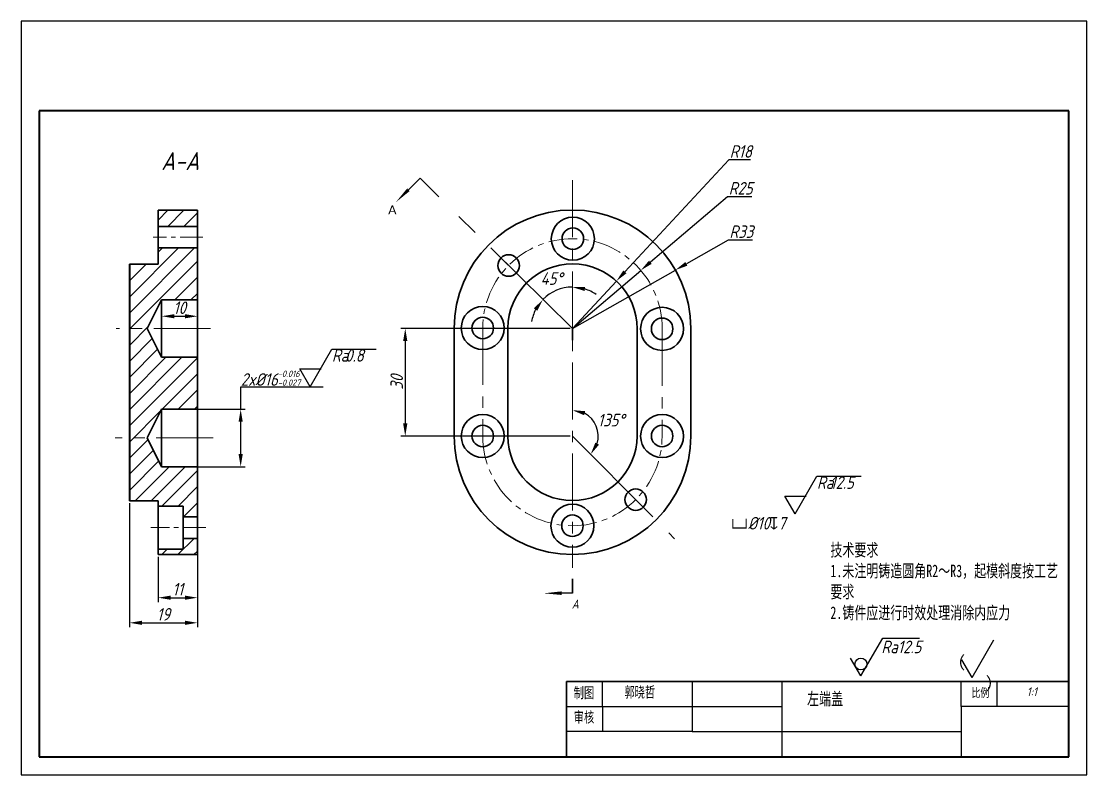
# Model space of a CAD drawing. Header units: millimetres. Extents: x -2889 to 8174, y 2447 to 8478.
# Drawn here: x 1604.9 to 1901.9, y 3726.6 to 3936.6 of the extents above; entities that cross this region are included whole.
import ezdxf

# ---------------------------------------------------------------- set-up
doc = ezdxf.new("R2010")
doc.units = ezdxf.units.MM
doc.linetypes.add('CENTER', pattern=[50.8, 31.75, -6.35, 6.35, -6.35])
for name, color, linetype, lineweight in [('粗', 7, 'Continuous', 30), ('粗实线', 7, 'Continuous', 40), ('细点画线', 255, 'CENTER', 5)]:
    doc.layers.add(name, color=color, linetype=linetype, lineweight=lineweight)
doc.layers.add('细实线', color=255, linetype='Continuous')
doc.styles.get("Standard").update_dxf_attribs({"font": 'arial.ttf'})
doc.styles.add('字母和数字', font='gbeitc.shx')
doc.styles.add('数字与字母', font='gbeitc.shx')
doc.styles.add('汉字', font='simfang.ttf', dxfattribs={"width": 0.7})
doc.dimstyles.new('721$0', dxfattribs={"dimtxt": 3.5, "dimasz": 3.5, "dimexe": 1.25, "dimexo": 0.625, "dimtad": 1, "dimtoh": 1, "dimdsep": 46, "dimtxsty": '数字与字母', "dimcen": 2.5, "dimadec": 0, "dimazin": 0, "dimtfac": 1, "dimtmove": 0, "dimatfit": 3, "dimfxl": 1, "dimlwd": 25, "dimlwe": 25, "dimarcsym": 0})
doc.dimstyles.new('721$2', dxfattribs={"dimtxt": 3.5, "dimasz": 3.5, "dimexe": 1.25, "dimexo": 0.625, "dimtad": 2, "dimtih": 1, "dimtoh": 1, "dimdsep": 46, "dimtxsty": '数字与字母', "dimcen": 2.5, "dimadec": 0, "dimazin": 0, "dimtfac": 1, "dimtmove": 0, "dimatfit": 3, "dimfxl": 1, "dimlwd": 25, "dimlwe": 25, "dimarcsym": 0})
doc.dimstyles.new('721$4', dxfattribs={"dimtxt": 3.5, "dimasz": 3.5, "dimexe": 1.25, "dimexo": 0.625, "dimtad": 1, "dimtih": 1, "dimtoh": 1, "dimdsep": 46, "dimtxsty": '数字与字母', "dimcen": 2.5, "dimadec": 0, "dimazin": 0, "dimtfac": 1, "dimtmove": 0, "dimatfit": 3, "dimfxl": 1, "dimlwd": 25, "dimlwe": 25, "dimarcsym": 0})

# ---------------------------------------------------------------- blocks, each defined once
blk = doc.blocks.new('*D35')
at = {"layer": 'Defpoints', "color": 0, "transparency": 16777216}
for p in [(1643.02, 3787.89), (1654.02, 3787.89), (1654.02, 3775.89)]:
    blk.add_point(p, dxfattribs=at)
at = {"layer": '细实线', "color": 0, "lineweight": 25, "transparency": 16777216}
for p, q in [((1643.02, 3787.26), (1643.02, 3774.64)), ((1654.02, 3787.26), (1654.02, 3774.64)), ((1646.52, 3775.89), (1650.52, 3775.89))]:
    blk.add_line(p, q, dxfattribs=at)
at = {"layer": '细实线', "color": 0, "transparency": 16777216}
for points in [[(1646.52, 3776.47), (1646.52, 3775.31), (1643.02, 3775.89)], [(1650.52, 3776.47), (1650.52, 3775.31), (1654.02, 3775.89)]]:
    blk.add_solid(points, dxfattribs=at)
at = {"layer": '细实线', "color": 0, "transparency": 16777216, "insert": (1648.52, 3778.26), "char_height": 3.5, "attachment_point": 5, "style": '数字与字母'}
blk.add_mtext('11', dxfattribs=at)
blk = doc.blocks.new('*D36')
at = {"layer": 'Defpoints', "color": 0, "transparency": 16777216}
for p in [(1635.02, 3802.89), (1654.02, 3802.89), (1654.02, 3768.89)]:
    blk.add_point(p, dxfattribs=at)
at = {"layer": '细实线', "color": 0, "lineweight": 25, "transparency": 16777216}
for p, q in [((1635.02, 3802.26), (1635.02, 3767.64)), ((1654.02, 3802.26), (1654.02, 3767.64)), ((1638.52, 3768.89), (1650.52, 3768.89))]:
    blk.add_line(p, q, dxfattribs=at)
at = {"layer": '细实线', "color": 0, "transparency": 16777216}
for points in [[(1638.52, 3769.47), (1638.52, 3768.31), (1635.02, 3768.89)], [(1650.52, 3769.47), (1650.52, 3768.31), (1654.02, 3768.89)]]:
    blk.add_solid(points, dxfattribs=at)
at = {"layer": '细实线', "color": 0, "transparency": 16777216, "insert": (1644.52, 3771.26), "char_height": 3.5, "attachment_point": 5, "style": '数字与字母'}
blk.add_mtext('19', dxfattribs=at)
blk = doc.blocks.new('*D57')
at = {"layer": 'Defpoints', "color": 0, "transparency": 16777216}
for p in [(1649.02, 3828.41), (1666.05, 3828.41), (1649.02, 3812.41)]:
    blk.add_point(p, dxfattribs=at)
at = {"layer": '细实线', "color": 0, "lineweight": 25, "transparency": 16777216}
for p, q in [((1666.05, 3828.41), (1666.05, 3834.68)), ((1666.05, 3834.68), (1682.17, 3834.68)), ((1649.64, 3828.41), (1667.3, 3828.41)), ((1666.05, 3815.91), (1666.05, 3824.91)), ((1649.64, 3812.41), (1667.3, 3812.41))]:
    blk.add_line(p, q, dxfattribs=at)
at = {"layer": '细实线', "color": 0, "transparency": 16777216}
for points in [[(1665.46, 3824.91), (1666.63, 3824.91), (1666.05, 3828.41)], [(1665.46, 3815.91), (1666.63, 3815.91), (1666.05, 3812.41)]]:
    blk.add_solid(points, dxfattribs=at)
at = {"layer": '细实线', "color": 0, "transparency": 16777216, "insert": (1674.42, 3837.06), "char_height": 3.5, "attachment_point": 5, "style": '数字与字母'}
blk.add_mtext('2x%%C16{\\H1.75;\\S-0.016^ -0.027;}', dxfattribs=at)
blk = doc.blocks.new('粗糙度')
at = {"layer": '细实线'}
for p, q in [((0, 0), (6.06, 10.5)), ((6.06, 10.5), (18.4, 10.5)), ((0, 0), (-2.89, 5)), ((-2.89, 5), (3.03, 5))]:
    blk.add_line(p, q, dxfattribs=at)
at = {"style": '数字与字母'}
blk.add_attdef('1', (9.76, 7), '', height=3.5, dxfattribs=at)
at = {"layer": '细实线', "insert": (6.06, 10.5), "char_height": 3.5, "attachment_point": 1, "style": '数字与字母'}
blk.add_mtext_dynamic_manual_height_columns('Ra', width=3.6972, gutter_width=12.5, heights=[0], dxfattribs=at)
blk = doc.blocks.new('*D58')
at = {"layer": 'Defpoints', "color": 0, "transparency": 16777216}
for p in [(1770.78, 3864.14), (1758.53, 3850.95)]:
    blk.add_point(p, dxfattribs=at)
at = {"layer": '细实线', "color": 0, "lineweight": 25, "transparency": 16777216}
for p, q in [((1802.12, 3897.9), (1773.16, 3866.7)), ((1808.21, 3897.9), (1802.12, 3897.9)), ((1758.53, 3850.95), (1770.78, 3864.14))]:
    blk.add_line(p, q, dxfattribs=at)
at = {"layer": '细实线', "color": 0, "transparency": 16777216}
blk.add_solid([(1772.73, 3867.1), (1773.59, 3866.31), (1770.78, 3864.14)], dxfattribs=at)
at = {"layer": '细实线', "color": 0, "transparency": 16777216, "insert": (1805.48, 3900.27), "char_height": 3.5, "attachment_point": 5, "style": '数字与字母'}
blk.add_mtext('R18', dxfattribs=at)
blk = doc.blocks.new('*D59')
at = {"layer": 'Defpoints', "color": 0, "transparency": 16777216}
for p in [(1777.59, 3867.13), (1758.53, 3850.95)]:
    blk.add_point(p, dxfattribs=at)
at = {"layer": '细实线', "color": 0, "lineweight": 25, "transparency": 16777216}
for p, q in [((1801.75, 3887.64), (1780.26, 3869.39)), ((1808.5, 3887.64), (1801.75, 3887.64)), ((1758.53, 3850.95), (1777.59, 3867.13))]:
    blk.add_line(p, q, dxfattribs=at)
at = {"layer": '细实线', "color": 0, "transparency": 16777216}
blk.add_solid([(1779.88, 3869.84), (1780.64, 3868.95), (1777.59, 3867.13)], dxfattribs=at)
at = {"layer": '细实线', "color": 0, "transparency": 16777216, "insert": (1805.44, 3890.01), "char_height": 3.5, "attachment_point": 5, "style": '数字与字母'}
blk.add_mtext('R25', dxfattribs=at)
blk = doc.blocks.new('*D60')
at = {"layer": 'Defpoints', "color": 0, "transparency": 16777216}
for p in [(1787.24, 3867.22), (1758.53, 3850.95)]:
    blk.add_point(p, dxfattribs=at)
at = {"layer": '细实线', "color": 0, "lineweight": 25, "transparency": 16777216}
for p, q in [((1801.94, 3875.55), (1790.29, 3868.94)), ((1808.69, 3875.55), (1801.94, 3875.55)), ((1758.53, 3850.95), (1787.24, 3867.22))]:
    blk.add_line(p, q, dxfattribs=at)
at = {"layer": '细实线', "color": 0, "transparency": 16777216}
blk.add_solid([(1790, 3869.45), (1790.58, 3868.44), (1787.24, 3867.22)], dxfattribs=at)
at = {"layer": '细实线', "color": 0, "transparency": 16777216, "insert": (1805.62, 3877.92), "char_height": 3.5, "attachment_point": 5, "style": '数字与字母'}
blk.add_mtext('R33', dxfattribs=at)
blk = doc.blocks.new('*D61')
at = {"layer": 'Defpoints', "color": 0, "transparency": 16777216}
for p in [(1758.53, 3850.95), (1711.93, 3820.95), (1758.53, 3820.95)]:
    blk.add_point(p, dxfattribs=at)
at = {"layer": '细实线', "color": 0, "lineweight": 25, "transparency": 16777216}
for p, q in [((1757.91, 3850.95), (1710.68, 3850.95)), ((1711.93, 3847.45), (1711.93, 3824.45)), ((1757.91, 3820.95), (1710.68, 3820.95))]:
    blk.add_line(p, q, dxfattribs=at)
at = {"layer": '细实线', "color": 0, "transparency": 16777216}
for points in [[(1711.34, 3847.45), (1712.51, 3847.45), (1711.93, 3850.95)], [(1711.34, 3824.45), (1712.51, 3824.45), (1711.93, 3820.95)]]:
    blk.add_solid(points, dxfattribs=at)
at = {"layer": '细实线', "color": 0, "transparency": 16777216, "insert": (1709.55, 3835.95), "char_height": 3.5, "attachment_point": 5, "rotation": 90, "style": '数字与字母'}
blk.add_mtext('30', dxfattribs=at)
blk = doc.blocks.new('*D62')
at = {"layer": 'Defpoints', "color": 0, "transparency": 16777216}
for p in [(1758.53, 3892.25), (1723.93, 3885.07), (1755.52, 3862.07), (1758.53, 3850.95), (1758.53, 3784.2)]:
    blk.add_point(p, dxfattribs=at)
at = {"layer": '细实线', "color": 0, "lineweight": 25, "transparency": 16777216}
for start, end in [(90, 135.4028), (55.0748, 72.5374), (152.8654, 170.328)]:
    blk.add_arc((1758.53, 3850.95), 11.53, start, end, dxfattribs=at)
at = {"layer": '细实线', "color": 0, "transparency": 16777216}
for points in [[(1761.91, 3861.37), (1762.08, 3862.52), (1758.53, 3862.47)], [(1747.8, 3856.54), (1748.75, 3855.86), (1750.33, 3859.04)]]:
    blk.add_solid(points, dxfattribs=at)
at = {"layer": '细实线', "color": 0, "transparency": 16777216, "insert": (1752.72, 3864.84), "char_height": 3.5, "attachment_point": 5, "style": '数字与字母'}
blk.add_mtext('45°', dxfattribs=at)
blk = doc.blocks.new('*D63')
at = {"layer": 'Defpoints', "color": 0, "transparency": 16777216}
for p in [(1758.53, 3892.25), (1758.53, 3820.95), (1765.75, 3820.93), (1787.02, 3792.32), (1758.53, 3784.2)]:
    blk.add_point(p, dxfattribs=at)
at = {"layer": '细实线', "color": 0, "lineweight": 25, "transparency": 16777216}
blk.add_arc((1758.53, 3820.95), 7.21, 342.9416, 61.9246, dxfattribs=at)
at = {"layer": '细实线', "color": 0, "transparency": 16777216}
for points in [[(1761.79, 3826.75), (1762.07, 3827.88), (1758.53, 3828.16)], [(1765.93, 3818.53), (1764.93, 3819.13), (1763.62, 3815.83)]]:
    blk.add_solid(points, dxfattribs=at)
at = {"layer": '细实线', "color": 0, "transparency": 16777216, "insert": (1769.32, 3825.4), "char_height": 3.5, "attachment_point": 5, "style": '数字与字母'}
blk.add_mtext('135°', dxfattribs=at)
blk = doc.blocks.new('对勾')
at = {"layer": '细实线'}
for q in [(6.06, 10.5), (-2.89, 5)]:
    blk.add_line((0, 0), q, dxfattribs=at)
blk = doc.blocks.new('*D117')
at = {"layer": 'Defpoints', "color": 0, "transparency": 16777216}
for p in [(1644.02, 3852.99), (1654.02, 3854.34), (1654.02, 3852.99)]:
    blk.add_point(p, dxfattribs=at)
at = {"layer": '细实线', "color": 0, "lineweight": 25, "transparency": 16777216}
for p, q in [((1644.02, 3853.62), (1644.02, 3855.59)), ((1654.02, 3853.62), (1654.02, 3855.59)), ((1647.52, 3854.34), (1650.52, 3854.34))]:
    blk.add_line(p, q, dxfattribs=at)
at = {"layer": '细实线', "color": 0, "transparency": 16777216}
for points in [[(1647.52, 3854.92), (1647.52, 3853.76), (1644.02, 3854.34)], [(1650.52, 3854.92), (1650.52, 3853.76), (1654.02, 3854.34)]]:
    blk.add_solid(points, dxfattribs=at)
at = {"layer": '细实线', "color": 0, "transparency": 16777216, "insert": (1649.02, 3856.71), "char_height": 3.5, "attachment_point": 5, "style": '数字与字母'}
blk.add_mtext('10', dxfattribs=at)

msp = doc.modelspace()

# ---------------------------------------------------------------- hatches: boundary and pattern name
at = {"layer": '细实线'}
h = msp.add_hatch(dxfattribs=at)
h.set_pattern_fill('ANSI31', color=0)
h.set_pattern_definition([(45, (-33.4847, 0), (-2.245064, 2.245064), [])])
h.paths.add_polyline_path([(1654.018, 3879.389), (1654.018, 3883.889), (1643.018, 3883.889), (1643.018, 3879.389)])
h.paths.add_polyline_path([(1654.018, 3873.389), (1643.018, 3873.389), (1643.018, 3868.889), (1635.018, 3868.889), (1635.018, 3850.889), (1640.018, 3850.889), (1644.018, 3858.889), (1654.018, 3858.889)])
h.paths.add_polyline_path([(1635.018, 3820.409), (1640.018, 3820.409), (1644.018, 3828.409), (1654.018, 3828.409), (1654.018, 3842.889), (1644.018, 3842.889), (1640.018, 3850.889), (1635.018, 3850.889)])
h.paths.add_polyline_path([(1635.018, 3802.889), (1643.018, 3802.889), (1643.018, 3801.409), (1650.018, 3801.409), (1650.018, 3798.409), (1654.018, 3798.409), (1654.018, 3812.409), (1644.018, 3812.409), (1640.018, 3820.409), (1635.018, 3820.409)])
h.paths.add_polyline_path([(1650.018, 3789.409), (1643.018, 3789.409), (1643.018, 3787.889), (1654.018, 3787.889), (1654.018, 3792.409), (1650.018, 3792.409)])

# ---------------------------------------------------------------- linework, layer by layer
at = {"color": 0}
for p, q in [((1716.092, 3892.854), (1712.81, 3889.6)), ((1766.895, 3745.552), (1766.895, 3752.552)), ((1791.895, 3752.552), (1791.895, 3738.552)), ((1816.895, 3752.552), (1816.895, 3731.552)), ((1866.895, 3745.552), (1866.895, 3752.552)), ((1876.895, 3745.552), (1876.895, 3752.552)), ((1756.895, 3745.552), (1766.895, 3745.552)), ((1766.895, 3745.552), (1791.895, 3745.552)), ((1766.895, 3745.552), (1766.895, 3738.552)), ((1791.895, 3745.552), (1816.895, 3745.552)), ((1876.895, 3745.552), (1866.895, 3745.552)), ((1866.895, 3745.552), (1866.895, 3731.552)), ((1896.895, 3745.552), (1876.895, 3745.552)), ((1791.895, 3738.552), (1756.895, 3738.552)), ((1791.895, 3738.552), (1816.895, 3738.552)), ((1816.895, 3738.552), (1866.895, 3738.552))]:
    msp.add_line(p, q, dxfattribs=at)
at = {"layer": '粗', "color": 0}
for p, q in [((1716.092, 3892.854), (1721.315, 3887.586)), ((1654.018, 3883.889), (1643.018, 3883.889)), ((1643.018, 3883.889), (1643.018, 3868.889)), ((1643.018, 3875.889), (1643.018, 3881.889)), ((1654.018, 3850.889), (1654.018, 3883.889)), ((1654.018, 3879.389), (1643.018, 3879.389)), ((1654.018, 3878.889), (1654.018, 3872.889)), ((1643.018, 3873.389), (1654.018, 3873.389)), ((1643.018, 3868.889), (1635.018, 3868.889)), ((1640.018, 3850.889), (1644.018, 3858.889)), ((1654.018, 3858.889), (1644.018, 3858.889)), ((1644.018, 3858.889), (1644.018, 3842.889)), ((1654.018, 3850.889), (1654.018, 3858.889)), ((1755.72, 3853.718), (1758.534, 3850.945)), ((1640.018, 3850.889), (1644.018, 3842.889)), ((1654.018, 3850.889), (1654.018, 3820.889)), ((1725.534, 3850.945), (1725.534, 3820.945)), ((1740.535, 3851.027), (1740.535, 3820.945)), ((1758.534, 3850.945), (1758.534, 3847.634)), ((1776.534, 3850.864), (1776.534, 3820.945)), ((1791.534, 3850.796), (1791.534, 3820.945)), ((1644.018, 3842.889), (1654.018, 3842.889)), ((1640.018, 3820.409), (1644.018, 3828.409)), ((1654.018, 3828.409), (1644.018, 3828.409)), ((1644.018, 3828.409), (1644.018, 3812.409)), ((1644.018, 3828.409), (1644.018, 3812.409)), ((1654.018, 3820.409), (1654.018, 3828.409)), ((1654.018, 3820.409), (1654.018, 3827.409)), ((1644.018, 3812.409), (1640.018, 3820.409)), ((1654.018, 3820.889), (1654.018, 3787.889)), ((1644.018, 3812.409), (1654.018, 3812.409)), ((1643.018, 3802.889), (1635.018, 3802.889)), ((1643.018, 3787.889), (1643.018, 3802.889)), ((1643.018, 3801.409), (1650.018, 3801.409)), ((1650.018, 3801.409), (1650.018, 3798.409)), ((1643.018, 3798.409), (1643.018, 3792.409)), ((1650.018, 3798.409), (1654.018, 3798.409)), ((1650.018, 3798.409), (1650.018, 3792.409)), ((1654.018, 3795.409), (1654.018, 3798.409)), ((1654.018, 3792.409), (1650.018, 3792.409)), ((1650.018, 3792.409), (1650.018, 3789.409)), ((1650.018, 3789.409), (1643.018, 3789.409)), ((1654.018, 3787.889), (1643.018, 3787.889)), ((1758.534, 3781.159), (1758.534, 3777.148)), ((1876.895, 3752.552), (1756.895, 3752.552)), ((1756.895, 3752.552), (1756.895, 3731.552)), ((1766.895, 3752.552), (1791.895, 3752.552)), ((1876.895, 3752.552), (1896.895, 3752.552))]:
    msp.add_line(p, q, dxfattribs=at)
for points in [[(1712.81, 3889.6, 1, 0, 0), (1709.26, 3886.08, 0, 0, 0)], [(1755.53, 3777.148, 1, 0, 0), (1750.53, 3777.109, 0, 0, 0)]]:
    msp.add_lwpolyline(points, format="xyseb", dxfattribs=at)
for centre, radius in [((1758.648, 3875.945), 6), ((1758.648, 3875.945), 3), ((1740.748, 3868.484), 3), ((1733.535, 3851.058), 6), ((1783.534, 3850.832), 6), ((1733.535, 3851.058), 3), ((1783.534, 3850.832), 3), ((1733.535, 3820.945), 6), ((1783.534, 3820.945), 6), ((1733.534, 3820.945), 3), ((1783.534, 3820.945), 3), ((1776.171, 3803.226), 3), ((1758.534, 3795.945), 6), ((1758.534, 3795.945), 3)]:
    msp.add_circle(centre, radius, dxfattribs=at)
for centre, radius, start, end in [((1758.534, 3850.945), 33, 0, 180), ((1758.534, 3850.945), 18, 359.74086, 179.74086), ((1758.534, 3820.945), 33, 180, 0), ((1758.534, 3820.945), 18, 180, 0)]:
    msp.add_arc(centre, radius, start, end, dxfattribs=at)
at = {"layer": '粗实线'}
for p, q in [((1896.895, 3911.552), (1609.895, 3911.552)), ((1609.895, 3911.552), (1609.895, 3731.552)), ((1896.895, 3731.552), (1896.895, 3911.552)), ((1635.018, 3868.889), (1635.018, 3802.889)), ((1609.895, 3731.552), (1896.895, 3731.552))]:
    msp.add_line(p, q, dxfattribs=at)
at = {"layer": '细实线'}
for p, q in [((1901.895, 3936.552), (1604.895, 3936.552)), ((1604.895, 3936.552), (1604.895, 3726.552)), ((1901.895, 3726.552), (1901.895, 3936.552)), ((1681.838, 3834.674), (1689.01, 3834.674)), ((1758.534, 3777.148), (1755.53, 3777.148)), ((1838.965, 3754.069), (1845.027, 3764.569)), ((1845.027, 3764.569), (1855.324, 3764.569)), ((1838.965, 3754.069), (1836.078, 3759.069)), ((1604.895, 3726.552), (1901.895, 3726.552))]:
    msp.add_line(p, q, dxfattribs=at)
msp.add_circle((1838.965, 3757.402), 1.667, dxfattribs=at)
at = {"layer": '细点画线', "color": 0, "ltscale": 0.5}
for p, q in [((1758.534, 3892.251), (1758.534, 3784.196)), ((1654.018, 3850.889), (1654.018, 3875.889))]:
    msp.add_line(p, q, dxfattribs=at)
at = {"layer": '细点画线', "color": 0}
for p, q in [((1758.534, 3850.945), (1723.927, 3885.069)), ((1758.534, 3820.945), (1787.022, 3792.324))]:
    msp.add_line(p, q, dxfattribs=at)
at = {"layer": '细点画线', "color": 0, "lineweight": 5, "ltscale": 0.2}
for p, q in [((1655.542, 3876.389), (1641.652, 3876.389)), ((1656.332, 3795.409), (1641.011, 3795.409))]:
    msp.add_line(p, q, dxfattribs=at)
at = {"layer": '细点画线', "color": 0, "lineweight": 5, "ltscale": 0.5}
for p, q in [((1745.717, 3863.583), (1735.778, 3873.384)), ((1657.671, 3850.889), (1631.352, 3850.889)), ((1733.535, 3851.058), (1733.535, 3820.945)), ((1783.534, 3850.832), (1783.534, 3820.945)), ((1658.393, 3820.409), (1631.095, 3820.409))]:
    msp.add_line(p, q, dxfattribs=at)
at = {"layer": '细点画线', "color": 0, "lineweight": 5, "ltscale": 0.25}
for centre, start, end in [((1758.534, 3850.945), 359.74086, 179.74086), ((1758.534, 3820.945), 180, 0)]:
    msp.add_arc(centre, 25, start, end, dxfattribs=at)

# ---------------------------------------------------------------- block references
at = {"layer": '细实线', "color": 0}
for p, values in [((1685.424, 3834.674), {'1': '0.8'}), ((1820.63, 3799.224), {'1': '12.5'})]:
    msp.add_blockref('粗糙度', p, dxfattribs=at).add_auto_attribs(values)
at = {"layer": '细实线'}
msp.add_blockref('对勾', (1869.94, 3753.605), dxfattribs=at)

# ---------------------------------------------------------------- texts
at = {"color": 0, "attachment_point": 1, "style": '汉字'}
for s, width, gutter_width, heights, insert, char_height in [('{\\fSimSun|b0|i0|c134|p2;郭晓哲}', 29.09305, 0, [19.309], (1773.016, 3751.081), 3), ('{\\fSimSun|b0|i0|c134|p2;比例}', 7.47777, 12.5, [0], (1869.821, 3750.678), 2.5), ('{\\fSimSun|b0|i0|c134|p2;审核}', 10, 50, [3.975], (1758.881, 3744.084), 3)]:
    msp.add_mtext_dynamic_manual_height_columns(s, width=width, gutter_width=gutter_width, heights=heights, dxfattribs=dict(at, insert=insert, char_height=char_height))
at = {"layer": '粗实线', "insert": (1823.951, 3749.457), "char_height": 3.5, "attachment_point": 1, "style": '汉字'}
msp.add_mtext_dynamic_manual_height_columns('左端盖', width=30.81401, gutter_width=17.5, heights=[0], dxfattribs=at)
at = {"layer": '细实线', "color": 0, "attachment_point": 1}
for s, width, gutter_width, heights, insert, char_height, style in [('A-A', 21.72804, 12.5, [0], (1643.903, 3900.094), 5, '字母和数字'), ('A', 5.43269, 12.5, [0], (1758.364, 3775.373), 2.5, '字母和数字'), ('制图', 11.36184, 1.558, [6.746], (1758.881, 3750.893), 3, '汉字'), ('1:1', 0.01562, 12.5, [0], (1885.174, 3750.922), 2.5, '字母和数字')]:
    msp.add_mtext_dynamic_manual_height_columns(s, width=width, gutter_width=gutter_width, heights=heights, dxfattribs=dict(at, insert=insert, char_height=char_height, style=style))
at = {"layer": '细实线', "color": 0, "insert": (1707.162, 3885.225), "char_height": 2.5, "attachment_point": 1}
msp.add_mtext_dynamic_manual_height_columns('A', width=5.43269, gutter_width=12.5, heights=[0], dxfattribs=at)
at = {"layer": '细实线', "char_height": 3.5, "attachment_point": 1}
for s, width, heights, insert, style in [('{\\Fgdt|c134;v}%%C10{\\Fgdt|c134;x}7', 15.59896, [4.287], (1802.793, 3798.393), '数字与字母'), ('技术要求\\P1.未注明铸造圆角R2～R3，起模斜度按工艺要求\\P2.铸件应进行时效处理消除内应力', 63.43828, [0], (1830.448, 3790.952), '汉字'), ('Ra12.5', 9.35146, [0], (1844.652, 3763.92), '数字与字母'), ('\\pxi-3,l4,t4;{\\fSimSun|b0|i0|c134|p2;（^I ）}', 18.65062, [0], (1859.747, 3759.565), '数字与字母')]:
    msp.add_mtext_dynamic_manual_height_columns(s, width=width, gutter_width=17.5, heights=heights, dxfattribs=dict(at, insert=insert, style=style))

# ---------------------------------------------------------------- dimensions: what is measured, and where the dimension line sits
at = {"layer": '细实线'}
dim = msp.add_radius_dim(center=(1758.534, 3850.945), mpoint=(1770.78, 3864.137), dimstyle='721$4', override={"dimpost": ''}, dxfattribs=at)
dim.commit()
dim.dimension.update_dxf_attribs({"geometry": '*D58', "text_midpoint": (1805.48, 3897.899), "dimtype": 164})
dim = msp.add_angular_dim_2l(base=(1755.525, 3862.074), line1=((1758.534, 3850.945), (1723.927, 3885.069)), line2=((1758.534, 3892.251), (1758.534, 3784.196)), dimstyle='721$2', override={"dimpost": ''}, dxfattribs=at)
dim.commit()
dim.dimension.update_dxf_attribs({"geometry": '*D62', "text_midpoint": (1752.723, 3864.837)})
for mpoint, picture, middle in [((1777.592, 3867.126), '*D59', (1805.441, 3887.639)), ((1787.243, 3867.219), '*D60', (1805.624, 3875.548))]:
    dim = msp.add_radius_dim(center=(1758.534, 3850.945), mpoint=mpoint, dimstyle='721$4', dxfattribs=at)
    dim.commit()
    dim.dimension.update_dxf_attribs({"geometry": picture, "text_midpoint": middle, "dimtype": 164})
dim = msp.add_angular_dim_2l(base=(1765.749, 3820.934), line1=((1758.534, 3892.251), (1758.534, 3784.196)), line2=((1758.534, 3820.945), (1787.022, 3792.324)), dimstyle='721$2', dxfattribs=at)
dim.commit()
dim.dimension.update_dxf_attribs({"geometry": '*D63', "text_midpoint": (1769.316, 3825.396)})
for p1, p2, distance, picture, middle in [((1644.018, 3852.993), (1654.018, 3852.993), 1.346, '*D117', (1649.018, 3856.714)), ((1758.534, 3850.945), (1758.534, 3820.945), -46.607, '*D61', (1709.552, 3835.945)), ((1635.018, 3802.889), (1654.018, 3802.889), -34, '*D36', (1644.518, 3771.264)), ((1643.018, 3787.889), (1654.018, 3787.889), -12, '*D35', (1648.518, 3778.264))]:
    dim = msp.add_aligned_dim(p1=p1, p2=p2, distance=distance, dimstyle='721$0', override={"dimpost": ''}, dxfattribs=at)
    dim.commit()
    dim.dimension.update_dxf_attribs({"geometry": picture, "text_midpoint": middle})
dim = msp.add_linear_dim(base=(1666.048, 3828.409), p1=(1649.018, 3812.409), p2=(1649.018, 3828.409), angle=90, dimstyle='721$0', override={"dimpost": '2x%%C<>', "dimtol": 1, "dimtp": -0.016, "dimtm": 0.027, "dimtfac": 0.5, "dimtdec": 3, "dimtzin": 0}, dxfattribs=at)
dim.commit()
dim.dimension.update_dxf_attribs({"geometry": '*D57', "text_midpoint": (1674.42, 3834.683), "dimtype": 161})

doc.saveas('drawing.dxf')
